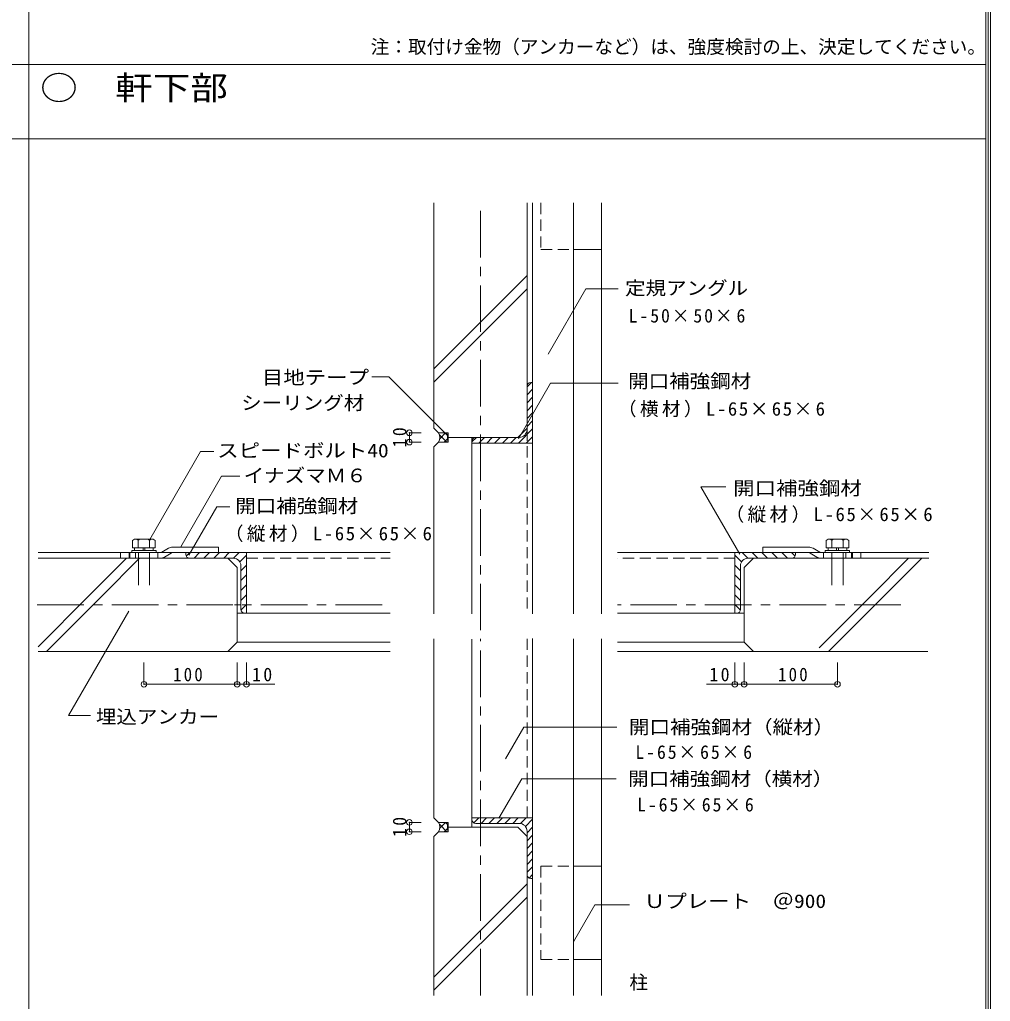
# Model space of a CAD drawing. Units: millimetres at full size, sheet at 1:10; details may follow other scales. Extents: x -2890 to 2450, y -2020 to 1800.
# Drawn here: x 1409 to 2450, y -334 to 719 of the extents above; entities that cross this region are included whole.
import ezdxf
from ezdxf.enums import TextEntityAlignment as Align

# ---------------------------------------------------------------- set-up
doc = ezdxf.new("R2010")
doc.units = ezdxf.units.MM
doc.header["$LTSCALE"] = 10
doc.header["$PDMODE"] = 32
doc.header["$PDSIZE"] = 6
for name, pattern in [('CHAIN1', [8, 5, -1, 1, -1]), ('DASHED1', [1.8, 1.2, -0.6]), ('DASHED2', [3, 2, -1])]:
    doc.linetypes.add(name, pattern=pattern)
doc.layers.add('0-0', color=7, linetype='Continuous', lineweight=18)
doc.styles.add('ＭＳ ゴシック', font='')
doc.styles.get('ＭＳ ゴシック').set_extended_font_data('MS Gothic')

msp = doc.modelspace()

# ---------------------------------------------------------------- linework, layer by layer
at = {"layer": '0-0'}
for p, q in [((1419, 1795), (1419, -1815)), ((2447.5, -1820), (2447.5, 1797.5)), ((2450, -1820), (2450, 1800)), ((393, 671), (2445, 671)), ((2445, 591), (393, 591)), ((1853.11, 280.81), (1853.11, 522.44)), ((1953.11, 280.81), (1953.11, 522.44)), ((1959.11, 264.81), (1959.11, 522.44)), ((2003.11, 522.44), (2003.11, 472.3)), ((2033.11, 522.44), (2033.11, 472.3)), ((2003.06, 472.3), (2033.11, 472.3)), ((2003.11, 472.3), (2003.11, 81.72)), ((2033.11, 472.3), (2033.11, 81.72)), ((1853.11, 344.37), (1953.11, 444.37)), ((1853.11, 330.23), (1953.11, 430.23)), ((1953.11, 325.02), (1957.91, 329.81)), ((1957.11, 329.81), (1959.11, 329.81)), ((1953.11, 316.53), (1959.11, 322.53)), ((1953.11, 308.04), (1959.11, 314.04)), ((1953.11, 299.56), (1959.11, 305.56)), ((1953.11, 291.07), (1959.11, 297.07)), ((1953.11, 282.59), (1959.11, 288.59)), ((1859.53, 269.47), (1865.87, 275.81)), ((1865.62, 275.81), (1867.98, 273.46)), ((1868.61, 275.81), (1868.61, 265.81)), ((1943.11, 270.81), (1953.11, 280.81)), ((1943.82, 264.81), (1959.11, 280.1)), ((1953.11, 279.31), (1953.11, 280.81)), ((1859.2, 273.75), (1867.13, 265.81)), ((1864.36, 265.81), (1867.77, 269.23)), ((1868.61, 270.81), (1943.11, 270.81)), ((1894.11, 266.02), (1898.91, 270.81)), ((1894.11, 270.81), (1894.11, 81.72)), ((1894.11, 266.81), (1894.11, 264.81)), ((1959.11, 264.81), (1894.11, 264.81)), ((1901.4, 264.81), (1907.4, 270.81)), ((1909.88, 264.81), (1915.88, 270.81)), ((1918.37, 264.81), (1924.37, 270.81)), ((1926.85, 264.81), (1932.85, 270.81)), ((1935.34, 264.81), (1941.34, 270.81)), ((1944.61, 270.81), (1943.11, 270.81)), ((1952.31, 264.81), (1959.11, 271.62)), ((1959.11, 264.81), (1959.11, 81.72)), ((1853.11, 81.72), (1853.11, 260.81)), ((1532.31, 161.56), (1530.21, 160.35)), ((1530.21, 152.56), (1530.21, 160.35)), ((1532.31, 161.56), (1552.31, 161.56)), ((1536.26, 160.56), (1534.53, 161.56)), ((1536.26, 160.56), (1537.99, 161.56)), ((1536.26, 160.56), (1536.26, 152.56)), ((1548.36, 160.56), (1546.63, 161.56)), ((1548.36, 160.56), (1550.09, 161.56)), ((1548.36, 160.56), (1548.36, 152.56)), ((1552.31, 161.56), (1554.41, 160.35)), ((1554.41, 152.56), (1554.41, 160.35)), ((2279.95, 160.56), (2278.21, 161.56)), ((2279.95, 160.56), (2281.68, 161.56)), ((2279.95, 160.56), (2279.95, 152.56)), ((2292.05, 160.56), (2290.31, 161.56)), ((2292.05, 160.56), (2293.78, 161.56)), ((2292.05, 160.56), (2292.05, 152.56)), ((2296, 161.56), (2298.1, 160.35)), ((2298.1, 152.56), (2298.1, 160.35)), ((1529.31, 149.56), (1529.31, 147.26)), ((1529.31, 149.56), (1555.31, 149.56)), ((1530.21, 152.56), (1554.41, 152.56)), ((1532.31, 149.56), (1532.31, 152.56)), ((1541.31, 149.56), (1541.31, 152.56)), ((1543.31, 149.56), (1543.31, 152.56)), ((1552.31, 149.56), (1552.31, 152.56)), ((1555.31, 149.56), (1555.31, 147.26)), ((1561.36, 147.68), (1568.51, 151.97)), ((1622.31, 153.26), (1573.14, 153.26)), ((1622.31, 147.26), (1622.31, 153.26)), ((2206, 153.26), (2255.17, 153.26)), ((2206, 147.26), (2206, 153.26)), ((2266.95, 147.68), (2259.8, 151.97)), ((2276, 149.56), (2276, 152.56)), ((2285, 149.56), (2285, 152.56)), ((2287, 149.56), (2287, 152.56)), ((2296, 149.56), (2296, 152.56)), ((2299, 149.56), (2299, 147.26)), ((1806.22, 147.26), (1428.7, 147.26)), ((1632.31, 141.26), (1428.7, 141.26)), ((1523.53, 141.26), (1483.03, 100.76)), ((1537.67, 141.26), (1497.17, 100.76)), ((1517.31, 141.26), (1517.31, 147.26)), ((1559.81, 147.26), (1517.31, 147.26)), ((1559.81, 141.26), (1517.31, 141.26)), ((1536.31, 147.24), (1536.31, 112.56)), ((1548.31, 147.24), (1548.31, 112.56)), ((1571.59, 146.83), (1564.45, 142.54)), ((1578.14, 147.26), (1627.31, 147.26)), ((1581.03, 147.26), (1621.03, 147.26)), ((1587.3, 145.26), (1587.3, 147.26)), ((1587.69, 143.55), (1591.4, 147.26)), ((1638.3, 141.26), (1591.3, 141.26)), ((1596.01, 141.26), (1602.01, 147.26)), ((1606.61, 141.26), (1612.62, 147.26)), ((1617.22, 141.26), (1623.22, 147.26)), ((1627.83, 141.26), (1633.83, 147.26)), ((1632.31, 141.26), (1642.31, 131.26)), ((1638.41, 141.24), (1644.43, 147.26)), ((1645.02, 137.25), (1652.3, 144.52)), ((1652.3, 147.26), (1652.3, 82.26)), ((2049.99, 147.26), (2383.88, 147.26)), ((2176, 147.26), (2176, 82.26)), ((2183.28, 137.25), (2176, 144.52)), ((2189.89, 141.24), (2183.87, 147.26)), ((2196, 141.26), (2186, 131.26)), ((2190, 141.26), (2237, 141.26)), ((2200.48, 141.26), (2194.48, 147.26)), ((2196, 141.26), (2383.88, 141.26)), ((2211.08, 141.26), (2205.08, 147.26)), ((2255.17, 147.26), (2206, 147.26)), ((2247.27, 147.26), (2207.27, 147.26)), ((2221.69, 141.26), (2215.69, 147.26)), ((2232.3, 141.26), (2226.3, 147.26)), ((2240.62, 143.55), (2236.9, 147.26)), ((2241, 145.26), (2241, 147.26)), ((2256.71, 146.83), (2263.86, 142.54)), ((2268.49, 147.26), (2311, 147.26)), ((2268.49, 141.26), (2311, 141.26)), ((2280, 147.24), (2280, 112.56)), ((2292, 147.24), (2292, 112.56)), ((2311, 141.26), (2311, 147.26)), ((2362.22, 141.26), (2321.72, 100.76)), ((2376.36, 141.26), (2335.86, 100.76)), ((1642.31, 131.26), (1642.31, 51.26)), ((1646.3, 127.92), (1652.3, 133.92)), ((1646.3, 133.26), (1646.3, 86.26)), ((2182, 127.92), (2176, 133.92)), ((2182, 133.26), (2182, 86.26)), ((2186, 131.26), (2186, 51.26)), ((1646.3, 117.31), (1652.3, 123.31)), ((2182, 117.31), (2176, 123.31)), ((1646.3, 106.7), (1652.3, 112.7)), ((2182, 106.7), (2176, 112.7)), ((1483.03, 100.76), (1428.7, 46.43)), ((1497.17, 100.76), (1437.67, 41.26)), ((1642.31, 86.78), (1642.31, 96.08)), ((1646.3, 96.1), (1652.3, 102.1)), ((2182, 96.1), (2176, 102.1)), ((2186, 95.74), (2186, 86.44)), ((2321.72, 100.76), (2266.25, 45.29)), ((2335.86, 100.76), (2276.36, 41.26)), ((1639.4, 91.26), (1646.35, 91.26)), ((1646.36, 85.55), (1652.3, 91.49)), ((2181.94, 85.55), (2176, 91.49)), ((1642.31, 82.26), (1806.22, 82.26)), ((1650.3, 82.26), (1652.3, 82.26)), ((2186, 82.26), (2049.99, 82.26)), ((2178, 82.26), (2176, 82.26)), ((1853.11, 54.97), (1853.11, -137.07)), ((1894.11, 54.47), (1894.11, -137.07)), ((1959.11, 55.05), (1959.11, -327.57)), ((2003.11, 54.97), (2003.11, -327.57)), ((2033.11, 54.97), (2033.11, -327.57)), ((1632.31, 41.26), (1642.31, 51.26)), ((1642.31, 51.26), (1806.22, 51.26)), ((2186, 51.26), (2049.99, 51.26)), ((2196, 41.26), (2186, 51.26)), ((1632.31, 41.26), (1428.7, 41.26)), ((1632.31, 41.26), (1806.22, 41.26)), ((2196, 41.26), (2049.99, 41.26)), ((2196, 41.26), (2383.02, 41.26)), ((1859.2, -144.13), (1867.13, -152.07)), ((1859.53, -148.42), (1865.87, -142.07)), ((1865.62, -142.07), (1867.95, -144.4)), ((1868.61, -142.07), (1868.61, -152.07)), ((1868.61, -147.07), (1943.11, -147.07)), ((1894.11, -139.07), (1894.11, -137.07)), ((1959.11, -137.07), (1894.11, -137.07)), ((1894.11, -137.07), (1894.11, -147.07)), ((1895.96, -142.44), (1901.33, -137.07)), ((1898.11, -143.07), (1944.61, -143.07)), ((1903.82, -143.07), (1909.82, -137.07)), ((1912.31, -143.07), (1918.3, -137.07)), ((1920.79, -143.07), (1926.79, -137.07)), ((1929.28, -143.07), (1935.28, -137.07)), ((1935.28, -137.07), (1943.11, -137.07)), ((1937.76, -143.07), (1943.76, -137.07)), ((1943.11, -147.07), (1953.11, -157.07)), ((1946.11, -143.2), (1952.25, -137.07)), ((1951.38, -146.42), (1959.11, -138.69)), ((1953.11, -153.17), (1959.11, -147.17)), ((1959.11, -202.07), (1959.11, -137.07)), ((1853.11, -157.07), (1853.11, -327.57)), ((1864.36, -152.07), (1867.79, -148.64)), ((1953.11, -157.07), (1953.11, -151.57)), ((1953.11, -161.66), (1959.11, -155.66)), ((1953.11, -157.07), (1953.11, -327.57)), ((1953.11, -170.14), (1959.11, -164.14)), ((1953.11, -178.63), (1959.11, -172.63)), ((1953.11, -187.11), (1959.11, -181.11)), ((2003.34, -189.05), (2032.81, -189.05)), ((1953.11, -195.6), (1959.11, -189.6)), ((1955.48, -201.72), (1959.11, -198.09)), ((1853.11, -307.99), (1953.11, -207.99)), ((1957.11, -202.07), (1959.11, -202.07)), ((1853.11, -322.13), (1953.11, -222.13)), ((2003.11, -289.05), (2032.24, -289.05))]:
    msp.add_line(p, q, dxfattribs=at)
at = {"layer": '0-0', "color": 4, "linetype": 'CHAIN1'}
for p, q in [((1903.11, 63.97), (1903.11, 522.44)), ((1427.78, 91.26), (1806.22, 91.26)), ((2353.92, 91.26), (2049.99, 91.26)), ((1903.11, -327.57), (1903.11, 54.97))]:
    msp.add_line(p, q, dxfattribs=at)
at = {"layer": '0-0', "color": 4}
for p, q in [((1975.83, 360.09), (2016.28, 430.15)), ((2016.28, 430.15), (2050.89, 430.15)), ((1786.61, 335.78), (1805.03, 335.78)), ((1867.96, 272.85), (1805.03, 335.78)), ((1943.92, 269.26), (1978.37, 328.92)), ((1978.37, 328.92), (2050.89, 328.92)), ((1826.99, 265.81), (1826.99, 275.85)), ((1826.99, 275.85), (1839.76, 275.85)), ((1826.99, 265.81), (1839.76, 265.81)), ((1548.5, 161.4), (1603.08, 255.93)), ((1603.08, 255.93), (1617.32, 255.93)), ((1581.91, 153.39), (1625.66, 229.17)), ((1625.66, 229.17), (1645.3, 229.17)), ((1590.46, 144.54), (1620.32, 196.26)), ((1620.32, 196.26), (1634.37, 196.26)), ((1542.31, 6.08), (1542.31, 29.54)), ((1642.31, 6.08), (1642.31, 29.54)), ((1652.3, 6.08), (1652.3, 29.54)), ((2176, 6.08), (2176, 29.54)), ((2186, 6.08), (2186, 29.54)), ((2286, 6.08), (2286, 29.54)), ((1642.31, 6.08), (1542.31, 6.08)), ((1682.85, 6.08), (1642.31, 6.08)), ((2145.45, 6.08), (2186, 6.08)), ((2186, 6.08), (2286, 6.08)), ((1930.12, -73.89), (1949.75, -39.89)), ((1949.75, -39.89), (2049.27, -39.89)), ((1923.07, -137.61), (1947.56, -95.19)), ((1947.56, -95.19), (2048.57, -95.19)), ((1826.99, -152.07), (1826.99, -142.03)), ((1826.99, -142.03), (1839.76, -142.03)), ((1826.99, -152.07), (1839.76, -152.07)), ((2003.01, -270.12), (2025.82, -230.62)), ((2025.82, -230.62), (2062.98, -230.62))]:
    msp.add_line(p, q, dxfattribs=at)
at = {"layer": '0-0', "linetype": 'DASHED1'}
for p, q in [((1953.11, 279.31), (1953.11, 81.72)), ((1652.3, 141.26), (1806.22, 141.26)), ((2176, 141.26), (2049.99, 141.26)), ((1953.11, 54.97), (1953.11, -137.07)), ((1968.11, -189.05), (1968.11, -289.05)), ((1968.11, -189.05), (2002.77, -189.05)), ((1968.11, -289.05), (2001.64, -289.05))]:
    msp.add_line(p, q, dxfattribs=at)
at = {"layer": '0-0', "color": 4, "linetype": 'DASHED1'}
for p, q in [((1526.31, 141.26), (1526.31, 147.26)), ((1533.31, 141.26), (1533.31, 147.26)), ((2295, 141.26), (2295, 147.26)), ((2302, 141.26), (2302, 147.26))]:
    msp.add_line(p, q, dxfattribs=at)
at = {"layer": '0-0', "color": 4, "linetype": 'DASHED2'}
for p, q in [((1527.31, 141.26), (1527.31, 147.26)), ((1557.31, 141.26), (1557.31, 147.26)), ((2271, 141.26), (2271, 147.26)), ((2301, 141.26), (2301, 147.26))]:
    msp.add_line(p, q, dxfattribs=at)
at = {"layer": '0-0'}
for points in [[(2200, -2015), (2445, -1820), (2445, 1795)], [(1853.11, 280.81), (1858.11, 275.81), (1868.61, 275.81)], [(1853.11, 260.81), (1858.11, 265.81), (1868.61, 265.81)], [(2296, 161.56), (2276, 161.56), (2273.9, 160.35)], [(2298.1, 152.56), (2273.9, 152.56), (2273.9, 160.35)], [(2299, 149.56), (2273, 149.56), (2273, 147.26)], [(1853.11, -137.07), (1858.11, -142.07), (1868.61, -142.07)], [(1853.11, -157.07), (1858.11, -152.07), (1868.61, -152.07)]]:
    msp.add_lwpolyline(points, dxfattribs=at)
at = {"layer": '0-0', "linetype": 'DASHED1'}
msp.add_lwpolyline([(1968.11, 522.44), (1968.11, 472.3), (2002.49, 472.3)], dxfattribs=at)
at = {"layer": '0-0', "color": 4}
for points in [[(2181.21, 145.65), (2139.52, 217.86), (2166.28, 217.86)], [(1526, 84.61), (1461.37, -27.33), (1484.98, -27.33)]]:
    msp.add_lwpolyline(points, dxfattribs=at)
at = {"layer": '0-0'}
for centre, radius, start, end in [((1957.11, 325.81), 4, 90, 180), ((1850.57, 270.85), 9.05, 326.45914, 33.54083), ((1881.87, 270.81), 14.17, 159.33972, 200.66043), ((1944.61, 279.31), 8.5, 270, 0), ((1898.11, 266.81), 4, 90, 180), ((1559.81, 150.26), 3, 269.99998, 300.96375), ((1573.14, 144.26), 9, 90, 120.96376), ((2255.17, 144.26), 9, 59.03624, 90), ((2268.49, 150.26), 3, 239.03625, 270.00002), ((1559.81, 150.26), 9, 269.99998, 300.96375), ((1573.14, 144.26), 3, 90, 120.96376), ((1591.3, 145.26), 4, 180, 270), ((1638.3, 133.26), 8, 0, 90), ((2190, 133.26), 8, 90, 180), ((2237, 145.26), 4, 270, 0), ((2255.17, 144.26), 3, 59.03624, 90), ((2268.49, 150.26), 9, 239.03625, 270.00002), ((1650.3, 86.26), 4, 180, 270), ((2178, 86.26), 4, 270, 0), ((1850.57, -147.07), 9.05, 326.45914, 33.54083), ((1881.87, -147.04), 14.17, 159.33972, 200.66043), ((1898.11, -139.07), 4, 180, 270), ((1944.61, -151.57), 8.5, 0, 90), ((1957.11, -198.07), 4, 180, 270)]:
    msp.add_arc(centre, radius, start, end, dxfattribs=at)
at = {"layer": '0-0', "color": 4}
for p in [(1826.99, 275.85), (1826.99, 265.81), (1542.31, 6.08), (1642.31, 6.08), (1652.3, 6.08), (2176, 6.08), (2186, 6.08), (2286, 6.08), (1826.99, -142.03), (1826.99, -152.07)]:
    msp.add_point(p, dxfattribs=at)

# ---------------------------------------------------------------- texts
at = {"layer": '0-0', "style": 'ＭＳ ゴシック'}
for s, p in [('注：取付け金物（アンカーなど）は、強度検討の上、決定してください。', (1785.43, 678.17)), ('柱', (2062.98, -325.23))]:
    msp.add_text(s, height=14.66, dxfattribs=at).set_placement(p, align=Align.BOTTOM_LEFT)
at = {"layer": '0-0', "color": 2, "style": 'ＭＳ ゴシック', "width": 1.15}
msp.add_text('○\u3000軒下部', height=25.66, dxfattribs=at).set_placement((1431.05, 625.25), align=Align.BOTTOM_LEFT)
at = {"layer": '0-0', "style": 'ＭＳ ゴシック'}
for s, width, p in [('定規アングル', 1.1, (2058.25, 419.36)), ('目地テープ', 1.15, (1668.75, 323.58)), ('開口補強鋼材', 1.1, (2061.49, 319.55)), ('シーリング材', 1.1, (1646.59, 296.19)), ('スピードボルト40', 1.15, (1620.85, 245.07)), ('イナズマＭ６', 1.1, (1649.23, 218.35)), ('開口補強鋼材', 1.15, (2174.17, 204.68)), ('開口補強鋼材', 1.1, (1640.25, 185.69)), ('埋込アンカー', 1.1, (1490.78, -40.43)), ('開口補強鋼材（縦材）', 1.1, (2062.48, -51.47)), ('開口補強鋼材（横材）', 1.1, (2061.57, -106.96)), ('Ｕプレート\u3000＠900', 1.15, (2078.48, -238.26))]:
    msp.add_text(s, height=14.66, dxfattribs=dict(at, width=width)).set_placement(p, align=Align.BOTTOM_LEFT)
at = {"layer": '0-0', "char_height": 14.66, "attachment_point": 7, "style": 'ＭＳ ゴシック'}
for s, insert in [('\\T1.22;\\W0.95;L-50×50×6', (2062.17, 393.87)), ('\\T1.18;（横材）L-65×65×6', (2050.6, 292.29)), ('\\T1.18;（縦材）L-65×65×6', (2166.05, 179.17)), ('\\T1.18;（縦材）L-65×65×6', (1629.09, 158.55)), ('\\T1.27;\\W0.9;100', (1573.56, 9.08)), ('\\T1.27;\\W0.95;10', (1658.31, 9.08)), ('\\T1.27;\\W0.95;10', (2148.75, 9.08)), ('\\T1.27;\\W0.9;100', (2222.25, 9.08)), ('\\T1.22;\\W0.95;L-65×65×6', (2069.38, -74.16)), ('\\T1.22;\\W0.95;L-65×65×6', (2071.2, -130.55))]:
    msp.add_mtext(s, dxfattribs=dict(at, insert=insert))
at = {"layer": '0-0', "char_height": 14.66, "attachment_point": 7, "rotation": 90, "style": 'ＭＳ ゴシック'}
for insert in [(1823.99, 260.21), (1823.99, -157.68)]:
    msp.add_mtext('\\T1.27;\\W0.95;10', dxfattribs=dict(at, insert=insert))

doc.saveas('drawing.dxf')
